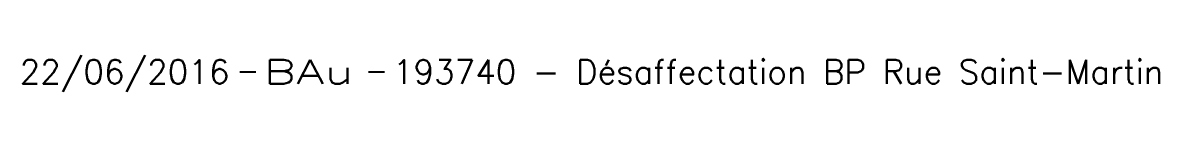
# Model space of a CAD drawing. Header units: millimetres. Extents: x 184000 to 185000, y 127000 to 128000.
# Drawn here: x 184511.91 to 184547.42, y 127487.95 to 127489.09 of the extents above; entities that cross this region are included whole.
import ezdxf
from ezdxf.enums import TextEntityAlignment as Align

# ---------------------------------------------------------------- set-up
doc = ezdxf.new("R2010")
doc.units = ezdxf.units.MM
doc.layers.get('0').update_dxf_attribs({"linetype": 'CONTINUOUS'})
doc.layers.add('L_910', color=7, linetype='CONTINUOUS', plot=False)
doc.styles.get("Standard").update_dxf_attribs({"font": 'romans.shx', "width": 0.85})

# ---------------------------------------------------------------- blocks, each defined once
blk = doc.blocks.new('GIS_MODF')
at = {"color": 0, "linetype": 'Continuous', "flags": 128}
for points in [[(-2.257, -0.012), (-1.757, -0.012)], [(1.758, -0.012), (2.258, -0.012)]]:
    blk.add_lwpolyline(points, dxfattribs=at)
at = {"color": 0, "linetype": 'Continuous'}
blk.add_attdef('DATE', text='', height=0.75, dxfattribs=at).set_placement((-2.583, -0.387), align=Align.RIGHT)
at = {"color": 0, "linetype": 'Continuous', "width": 3.590909}
blk.add_attdef('USER', text='', height=0.75, dxfattribs=at).set_placement((-1.516, -0.387), (1.306, -0.387), align=Align.FIT)
at = {"color": 0, "linetype": 'Continuous'}
blk.add_attdef('DESC', (2.528, -0.387), '', height=0.75, dxfattribs=at)

msp = doc.modelspace()

# ---------------------------------------------------------------- block references
at = {"layer": 'L_910'}
ref = msp.add_blockref('GIS_MODF', (184520.95, 127488.587), dxfattribs=at)
ref.add_attrib('DATE', '22/06/2016', dxfattribs={"layer": '0', "color": 0, "linetype": 'Continuous', "height": 0.75}).set_placement((184518.368, 127488.2), align=Align.RIGHT)
ref.add_attrib('USER', 'BAu', dxfattribs={"layer": '0', "color": 0, "linetype": 'Continuous', "height": 0.75, "width": 1.462963}).set_placement((184519.435, 127488.2), (184522.256, 127488.2), align=Align.FIT)
ref.add_attrib('DESC', '193740 - Désaffectation BP Rue Saint-Martin', (184523.478, 127488.2), dxfattribs={"layer": '0', "color": 0, "linetype": 'Continuous', "height": 0.75})

doc.saveas('drawing.dxf')
